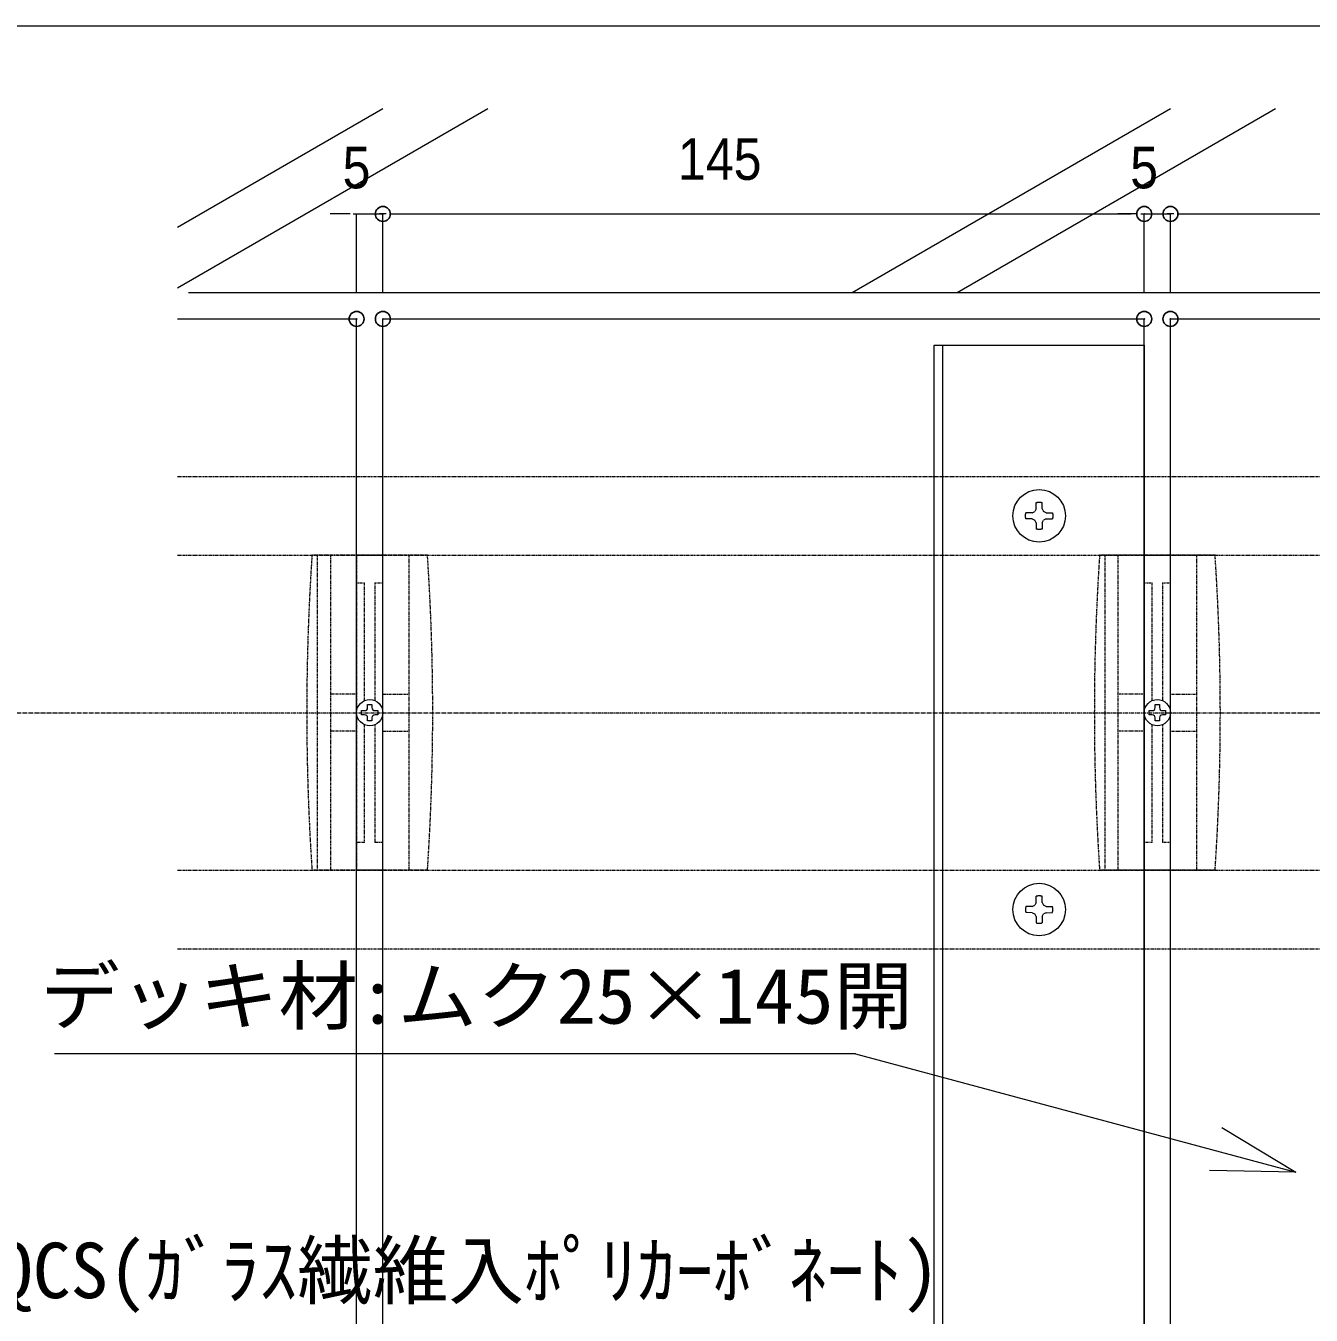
# Model space of a CAD drawing. Units: millimetres, scale not verified. Extents: x -12715 to 12220, y -3398 to 4210.
# Drawn here: x -3462.3 to -3217.5, y 3350.2 to 3595.8 of the extents above; entities that cross this region are included whole.
import ezdxf
from ezdxf.enums import TextEntityAlignment as Align

# ---------------------------------------------------------------- set-up
doc = ezdxf.new("R2010")
doc.units = ezdxf.units.MM
doc.header["$LTSCALE"] = 5.7
doc.header["$PDMODE"] = 32
doc.header["$PDSIZE"] = 2.85
doc.linetypes.add('CHAIN1', pattern=[8, 5, -1, 1, -1])
doc.linetypes.add('DASHED1', pattern=[1.8, 1.2, -0.6])
for name, color, linetype, lineweight in [('0-0_図枠', 7, 'Continuous', 9), ('0-1_デッキ', 7, 'Continuous', 9), ('0-2_文字', 4, 'Continuous', 9), ('0-3_寸法', 7, 'Continuous', 9), ('0-4_一般', 4, 'Continuous', 9), ('0-5_根太', 4, 'Continuous', 9), ('0-6_ビス', 2, 'Continuous', 9), ('0-7_0', 7, 'Continuous', 9), ('0-A_WQCS', 4, 'Continuous', 9)]:
    doc.layers.add(name, color=color, linetype=linetype, lineweight=lineweight)
doc.layers.add('0-8_DEFPOINTS', color=7, linetype='Continuous')
doc.styles.add('Osaka', font='')
doc.styles.add('ＭＳ ゴシック', font='')
doc.styles.get('Osaka').set_extended_font_data('Osaka')
doc.styles.get('ＭＳ ゴシック').set_extended_font_data('MS Gothic')

# ---------------------------------------------------------------- blocks, each defined once
blk = doc.blocks.new('_DOT')
at = {"layer": '0-7_0'}
for p, q in [((-20, 0), (-40, 0)), ((-10, 0), (10, 0))]:
    blk.add_line(p, q, dxfattribs=at)
blk = doc.blocks.new('グループ-222-1')
at = {"layer": '0-5_根太', "linetype": 'DASHED1'}
for p, q in [((-148038.6, 23598.7), (-126754.2, 23598.7)), ((-148038.6, 22998.7), (-126754.2, 22998.7)), ((-148038.6, 20598.7), (-126754.2, 20598.7)), ((-148038.6, 19998.7), (-126754.2, 19998.7))]:
    blk.add_line(p, q, dxfattribs=at)
at = {"layer": '0-5_根太', "linetype": 'CHAIN1'}
blk.add_line((-159793.2, 21798.7), (-125793.2, 21798.7), dxfattribs=at)
blk = doc.blocks.new('グループ-233-1')
at = {"layer": '0-6_ビス'}
for p, q in [((-141498.1, 20352.3), (-141507.5, 20332)), ((-141498.1, 20352.3), (-141497.4, 20399.9)), ((-141450.4, 20352.3), (-141441, 20332)), ((-141527.8, 20274.8), (-141575.5, 20275.5)), ((-141527.8, 20322.6), (-141507.5, 20332)), ((-141527.8, 20274.8), (-141507.5, 20265.4)), ((-141498.1, 20245.1), (-141507.5, 20265.4)), ((-141450.4, 20245.1), (-141451.1, 20197.5)), ((-141450.4, 20245.1), (-141441, 20265.4)), ((-141420.7, 20322.6), (-141441, 20332)), ((-141420.7, 20274.8), (-141441, 20265.4)), ((-141420.7, 20322.6), (-141373, 20321.9))]:
    blk.add_line(p, q, dxfattribs=at)
for points in [[(-141450.4, 20352.3), (-141451.1, 20399.9), (-141452.6, 20400.3), (-141454.2, 20400.6), (-141455.7, 20400.9), (-141457.3, 20401.2), (-141458.8, 20401.4), (-141460.3, 20401.6), (-141461.9, 20401.8), (-141463.4, 20402), (-141465, 20402.2), (-141466.5, 20402.3), (-141468.1, 20402.4), (-141469.6, 20402.5), (-141471.2, 20402.5), (-141472.7, 20402.6), (-141474.2, 20402.6), (-141475.8, 20402.6), (-141477.3, 20402.5), (-141478.9, 20402.5), (-141480.4, 20402.4), (-141482, 20402.3), (-141483.5, 20402.2), (-141485, 20402), (-141486.6, 20401.8), (-141488.1, 20401.6), (-141489.7, 20401.4), (-141491.2, 20401.2), (-141492.8, 20400.9), (-141494.3, 20400.6), (-141495.8, 20400.3), (-141497.4, 20399.9)], [(-141527.8, 20322.6), (-141575.5, 20321.9), (-141575.8, 20320.3), (-141576.1, 20318.8), (-141576.4, 20317.2), (-141576.7, 20315.7), (-141577, 20314.1), (-141577.2, 20312.6), (-141577.4, 20311), (-141577.6, 20309.5), (-141577.7, 20308), (-141577.8, 20306.4), (-141577.9, 20304.9), (-141578, 20303.3), (-141578.1, 20301.8), (-141578.1, 20300.2), (-141578.1, 20298.7), (-141578.1, 20297.2), (-141578.1, 20295.6), (-141578, 20294.1), (-141577.9, 20292.5), (-141577.8, 20291), (-141577.7, 20289.4), (-141577.6, 20287.9), (-141577.4, 20286.4), (-141577.2, 20284.8), (-141577, 20283.3), (-141576.7, 20281.7), (-141576.4, 20280.2), (-141576.1, 20278.6), (-141575.8, 20277.1), (-141575.5, 20275.5)], [(-141498.1, 20245.1), (-141497.4, 20197.5), (-141495.8, 20197.1), (-141494.3, 20196.8), (-141492.8, 20196.5), (-141491.2, 20196.2), (-141489.7, 20196), (-141488.1, 20195.8), (-141486.6, 20195.6), (-141485, 20195.4), (-141483.5, 20195.2), (-141482, 20195.1), (-141480.4, 20195), (-141478.9, 20194.9), (-141477.3, 20194.9), (-141475.8, 20194.8), (-141474.2, 20194.8), (-141472.7, 20194.8), (-141471.2, 20194.9), (-141469.6, 20194.9), (-141468.1, 20195), (-141466.5, 20195.1), (-141465, 20195.2), (-141463.4, 20195.4), (-141461.9, 20195.6), (-141460.3, 20195.8), (-141458.8, 20196), (-141457.3, 20196.2), (-141455.7, 20196.5), (-141454.2, 20196.8), (-141452.6, 20197.1), (-141451.1, 20197.5)], [(-141420.7, 20274.8), (-141373, 20275.5), (-141372.7, 20277.1), (-141372.3, 20278.6), (-141372, 20280.2), (-141371.8, 20281.7), (-141371.5, 20283.3), (-141371.3, 20284.8), (-141371.1, 20286.4), (-141370.9, 20287.9), (-141370.8, 20289.4), (-141370.6, 20291), (-141370.5, 20292.5), (-141370.5, 20294.1), (-141370.4, 20295.6), (-141370.4, 20297.2), (-141370.4, 20298.7), (-141370.4, 20300.2), (-141370.4, 20301.8), (-141370.5, 20303.3), (-141370.5, 20304.9), (-141370.6, 20306.4), (-141370.8, 20308), (-141370.9, 20309.5), (-141371.1, 20311), (-141371.3, 20312.6), (-141371.5, 20314.1), (-141371.8, 20315.7), (-141372, 20317.2), (-141372.3, 20318.8), (-141372.7, 20320.3), (-141373, 20321.9)]]:
    blk.add_lwpolyline(points, dxfattribs=at)
blk.add_circle((-141474.2, 20298.7), 200, dxfattribs=at)
blk = doc.blocks.new('グループ-234-1')
at = {"layer": '0-6_ビス'}
for p, q in [((-141450.4, 23352.3), (-141451.1, 23399.9)), ((-141527.8, 23322.6), (-141575.5, 23321.9)), ((-141527.8, 23322.6), (-141507.5, 23332)), ((-141498.1, 23352.3), (-141507.5, 23332)), ((-141450.4, 23352.3), (-141441, 23332)), ((-141420.7, 23322.6), (-141441, 23332)), ((-141527.8, 23274.8), (-141507.5, 23265.4)), ((-141498.1, 23245.1), (-141507.5, 23265.4)), ((-141498.1, 23245.1), (-141497.4, 23197.5)), ((-141450.4, 23245.1), (-141441, 23265.4)), ((-141420.7, 23274.8), (-141441, 23265.4)), ((-141420.7, 23274.8), (-141373, 23275.5))]:
    blk.add_line(p, q, dxfattribs=at)
for points in [[(-141498.1, 23352.3), (-141497.4, 23399.9), (-141495.8, 23400.3), (-141494.3, 23400.6), (-141492.8, 23400.9), (-141491.2, 23401.2), (-141489.7, 23401.4), (-141488.1, 23401.6), (-141486.6, 23401.8), (-141485, 23402), (-141483.5, 23402.2), (-141482, 23402.3), (-141480.4, 23402.4), (-141478.9, 23402.5), (-141477.3, 23402.5), (-141475.8, 23402.6), (-141474.2, 23402.6), (-141472.7, 23402.6), (-141471.2, 23402.5), (-141469.6, 23402.5), (-141468.1, 23402.4), (-141466.5, 23402.3), (-141465, 23402.2), (-141463.4, 23402), (-141461.9, 23401.8), (-141460.3, 23401.6), (-141458.8, 23401.4), (-141457.3, 23401.2), (-141455.7, 23400.9), (-141454.2, 23400.6), (-141452.6, 23400.3), (-141451.1, 23399.9)], [(-141527.8, 23274.8), (-141575.5, 23275.5), (-141575.8, 23277.1), (-141576.1, 23278.6), (-141576.4, 23280.2), (-141576.7, 23281.7), (-141577, 23283.3), (-141577.2, 23284.8), (-141577.4, 23286.4), (-141577.6, 23287.9), (-141577.7, 23289.4), (-141577.8, 23291), (-141577.9, 23292.5), (-141578, 23294.1), (-141578.1, 23295.6), (-141578.1, 23297.2), (-141578.1, 23298.7), (-141578.1, 23300.2), (-141578.1, 23301.8), (-141578, 23303.3), (-141577.9, 23304.9), (-141577.8, 23306.4), (-141577.7, 23308), (-141577.6, 23309.5), (-141577.4, 23311), (-141577.2, 23312.6), (-141577, 23314.1), (-141576.7, 23315.7), (-141576.4, 23317.2), (-141576.1, 23318.8), (-141575.8, 23320.3), (-141575.5, 23321.9)], [(-141420.7, 23322.6), (-141373, 23321.9), (-141372.7, 23320.3), (-141372.3, 23318.8), (-141372, 23317.2), (-141371.8, 23315.7), (-141371.5, 23314.1), (-141371.3, 23312.6), (-141371.1, 23311), (-141370.9, 23309.5), (-141370.8, 23308), (-141370.6, 23306.4), (-141370.5, 23304.9), (-141370.5, 23303.3), (-141370.4, 23301.8), (-141370.4, 23300.2), (-141370.4, 23298.7), (-141370.4, 23297.2), (-141370.4, 23295.6), (-141370.5, 23294.1), (-141370.5, 23292.5), (-141370.6, 23291), (-141370.8, 23289.4), (-141370.9, 23287.9), (-141371.1, 23286.4), (-141371.3, 23284.8), (-141371.5, 23283.3), (-141371.8, 23281.7), (-141372, 23280.2), (-141372.3, 23278.6), (-141372.7, 23277.1), (-141373, 23275.5)], [(-141450.4, 23245.1), (-141451.1, 23197.5), (-141452.6, 23197.1), (-141454.2, 23196.8), (-141455.7, 23196.5), (-141457.3, 23196.2), (-141458.8, 23196), (-141460.3, 23195.8), (-141461.9, 23195.6), (-141463.4, 23195.4), (-141465, 23195.2), (-141466.5, 23195.1), (-141468.1, 23195), (-141469.6, 23194.9), (-141471.2, 23194.9), (-141472.7, 23194.8), (-141474.2, 23194.8), (-141475.8, 23194.8), (-141477.3, 23194.9), (-141478.9, 23194.9), (-141480.4, 23195), (-141482, 23195.1), (-141483.5, 23195.2), (-141485, 23195.4), (-141486.6, 23195.6), (-141488.1, 23195.8), (-141489.7, 23196), (-141491.2, 23196.2), (-141492.8, 23196.5), (-141494.3, 23196.8), (-141495.8, 23197.1), (-141497.4, 23197.5)]]:
    blk.add_lwpolyline(points, dxfattribs=at)
blk.add_circle((-141474.2, 23298.7), 200, dxfattribs=at)
blk = doc.blocks.new('グループ-321-1')
at = {"layer": '0-A_WQCS'}
blk.add_line((16, -39.2), (16, -62.5), dxfattribs=at)
for points in [[(-39.2, -16), (-62.5, -16), (-62.5, 16), (-39.2, 16)], [(-16, 39.3), (-16, 62.5), (16, 62.5), (16, 39.3)], [(39.2, 16), (62.5, 16), (62.5, -16), (39.2, -16)], [(16, -62.5), (-16, -62.5), (-16, -39.2)]]:
    blk.add_lwpolyline(points, dxfattribs=at)
blk.add_circle((0, 0), 100, dxfattribs=at)
for centre, start, end in [((-39.2, 39.3), 270, 0), ((39.2, 39.3), 180, 270), ((-39.2, -39.2), 0, 90), ((39.2, -39.2), 90, 180)]:
    blk.add_arc(centre, 23.2, start, end, dxfattribs=at)
blk = doc.blocks.new('グループ-322-1')
at = {"layer": '0-A_WQCS'}
blk.add_blockref('グループ-321-1', (0, 0), dxfattribs=at)
blk = doc.blocks.new('グループ-323-1')
at = {"layer": '0-A_WQCS', "linetype": 'DASHED1'}
for p, q in [((440, 1200), (-440, 1200)), ((-400, 1193.3), (-400, -1193.3)), ((-299.7, 1200), (-299.7, -1200)), ((-99.7, 1200), (-99.7, 29.8)), ((99.7, 29.8), (99.7, 1200)), ((299.7, -1200), (299.7, 1200)), ((-99.7, 988.4), (-40, 988.4)), ((-40, 96), (-40, 988.4)), ((40, 988.4), (40, 96)), ((40, 988.4), (99.7, 988.4)), ((-99.7, 140), (-299.7, 140)), ((99.7, 140), (299.7, 140)), ((-99.7, -29.8), (-99.7, -1200)), ((-40, -988.4), (-40, -96)), ((40, -96), (40, -988.4)), ((99.7, -1200), (99.7, -29.8)), ((-99.7, -140), (-299.7, -140)), ((99.7, -140), (299.7, -140)), ((-40, -988.4), (-99.7, -988.4)), ((99.7, -988.4), (40, -988.4)), ((440, -1200), (-440, -1200))]:
    blk.add_line(p, q, dxfattribs=at)
at = {"layer": '0-A_WQCS'}
for p, q in [((-99.7, 1200), (100.3, 1200)), ((100.3, -1200), (-99.7, -1200))]:
    blk.add_line(p, q, dxfattribs=at)
at = {"layer": '0-A_WQCS', "linetype": 'DASHED1'}
for centre, start, end in [((17540, 0), 176.1817, 183.8183), ((-17540, 0), 0, 3.8183), ((-17540, 0), 356.1817, 0)]:
    blk.add_arc(centre, 18020, start, end, dxfattribs=at)
at = {"layer": '0-A_WQCS'}
blk.add_blockref('グループ-322-1', (0, 0), dxfattribs=at)
blk = doc.blocks.new('グループ-324-1')
at = {"layer": '0-A_WQCS'}
blk.add_blockref('グループ-323-1', (0, 0), dxfattribs=at)
blk = doc.blocks.new('WQCS2016平')
at = {"layer": '0-A_WQCS'}
blk.add_blockref('グループ-324-1', (0, 0), dxfattribs=at)

msp = doc.modelspace()

# ---------------------------------------------------------------- linework, layer by layer
at = {"layer": '0-0_図枠', "color": 5}
msp.add_lwpolyline([(-3781.016, 3595.811), (-1781.016, 3595.811), (-1781.016, 2295.811), (-3781.016, 2295.811)], close=True, dxfattribs=at)
at = {"layer": '0-1_デッキ'}
for p, q in [((-3433.379, 3539.968), (-3399.265, 3539.968)), ((-3399.265, 3057.468), (-3399.265, 3539.968)), ((-3394.265, 2974.968), (-3394.265, 3539.968)), ((-3394.265, 3539.968), (-3249.265, 3539.968)), ((-3249.265, 2974.968), (-3249.265, 3539.968)), ((-3244.265, 3057.468), (-3244.265, 3539.968)), ((-3244.265, 3539.968), (-3099.265, 3539.968))]:
    msp.add_line(p, q, dxfattribs=at)
at = {"layer": '0-1_デッキ', "color": 2}
for points in [[(-3289.27, 3534.968), (-3249.27, 3534.968), (-3249.27, 2984.968), (-3289.27, 2984.968)], [(-3289.27, 3534.968), (-3287.67, 3534.968), (-3287.67, 2984.968), (-3289.27, 2984.968)]]:
    msp.add_lwpolyline(points, close=True, dxfattribs=at)
at = {"layer": '0-2_文字'}
for q in [(-3456.79, 3400.001), (-3220.414, 3377.468)]:
    msp.add_line((-3304.27, 3400.001), q, dxfattribs=at)
msp.add_lwpolyline([(-3234.502, 3385.932), (-3220.414, 3377.468), (-3236.847, 3377.754)], dxfattribs=at)
at = {"layer": '0-3_寸法'}
for p, q in [((-3401.769, 3559.968), (-3404.272, 3559.968)), ((-3399.265, 3544.968), (-3399.265, 3559.968)), ((-3399.265, 3559.968), (-3394.265, 3559.968)), ((-3394.265, 3544.968), (-3394.265, 3559.968)), ((-3394.265, 3544.968), (-3394.265, 3559.968)), ((-3391.761, 3559.968), (-3251.769, 3559.968)), ((-3391.761, 3559.968), (-3389.258, 3559.968)), ((-3251.769, 3559.968), (-3254.272, 3559.968)), ((-3249.265, 3544.968), (-3249.265, 3559.968)), ((-3249.265, 3544.968), (-3249.265, 3559.968)), ((-3249.265, 3559.968), (-3244.265, 3559.968)), ((-3244.265, 3544.968), (-3244.265, 3559.968)), ((-3244.265, 3544.968), (-3244.265, 3559.968)), ((-3241.761, 3559.968), (-3101.769, 3559.968)), ((-3241.761, 3559.968), (-3239.258, 3559.968))]:
    msp.add_line(p, q, dxfattribs=at)
at = {"layer": '0-4_一般'}
for p, q in [((-3394.251, 3579.968), (-3433.379, 3557.377)), ((-3374.251, 3579.968), (-3433.379, 3545.83)), ((-3244.251, 3579.968), (-3304.873, 3544.968)), ((-3224.251, 3579.968), (-3284.873, 3544.968))]:
    msp.add_line(p, q, dxfattribs=at)
at = {"layer": '0-4_一般', "color": 3}
msp.add_line((-2901.27, 3544.968), (-3431.27, 3544.968), dxfattribs=at)
at = {"layer": '0-8_DEFPOINTS'}
for p in [(-3394.265, 3559.968), (-3249.265, 3559.968), (-3244.265, 3559.968), (-3399.265, 3539.968), (-3394.265, 3539.968), (-3249.265, 3539.968), (-3244.265, 3539.968)]:
    msp.add_point(p, dxfattribs=at)

# ---------------------------------------------------------------- block references
at = {"layer": '0-3_寸法', "xscale": 0.06259308, "yscale": 0.06259308}
for p in [(-3399.265, 3559.968), (-3249.265, 3559.968), (-3249.265, 3559.968)]:
    msp.add_blockref('_DOT', p, dxfattribs=at)
at = {"layer": '0-3_寸法', "xscale": 0.06259308, "yscale": 0.06259308, "rotation": 180}
for p in [(-3394.265, 3559.968), (-3394.265, 3559.968), (-3244.265, 3559.968), (-3244.265, 3559.968)]:
    msp.add_blockref('_DOT', p, dxfattribs=at)
at = {"layer": '0-5_根太', "xscale": 0.025, "yscale": 0.025}
msp.add_blockref('グループ-222-1', (267.586, 2920), dxfattribs=at)
at = {"layer": '0-6_ビス', "xscale": 0.025, "yscale": 0.025}
for name in ['グループ-234-1', 'グループ-233-1']:
    msp.add_blockref(name, (267.586, 2920), dxfattribs=at)
at = {"layer": '0-A_WQCS', "xscale": 0.025, "yscale": 0.025}
for p in [(-3396.765, 3464.968), (-3246.765, 3464.968)]:
    msp.add_blockref('WQCS2016平', p, dxfattribs=at)

# ---------------------------------------------------------------- texts
at = {"layer": '0-2_文字', "style": 'ＭＳ ゴシック', "width": 1.05}
msp.add_text('デッキ材:ムク25×145開', height=10.56, dxfattribs=at).set_placement((-3459.492, 3402.564), align=Align.BOTTOM_LEFT)
at = {"layer": '0-2_文字', "style": 'ＭＳ ゴシック'}
msp.add_text('ﾜｲﾄﾞQCS(ｶﾞﾗｽ繊維入ﾎﾟﾘｶｰﾎﾞﾈｰﾄ)', height=10.56, dxfattribs=at).set_placement((-3496.939, 3350.283), align=Align.BOTTOM_LEFT)
at = {"layer": '0-3_寸法', "style": 'Osaka', "width": 0.9}
for s, p in [('145', (-3338.053, 3564.094)), ('5', (-3401.936, 3562.468)), ('5', (-3251.936, 3562.468))]:
    msp.add_text(s, height=7.918, dxfattribs=at).set_placement(p, align=Align.BOTTOM_LEFT)

doc.saveas('drawing.dxf')
